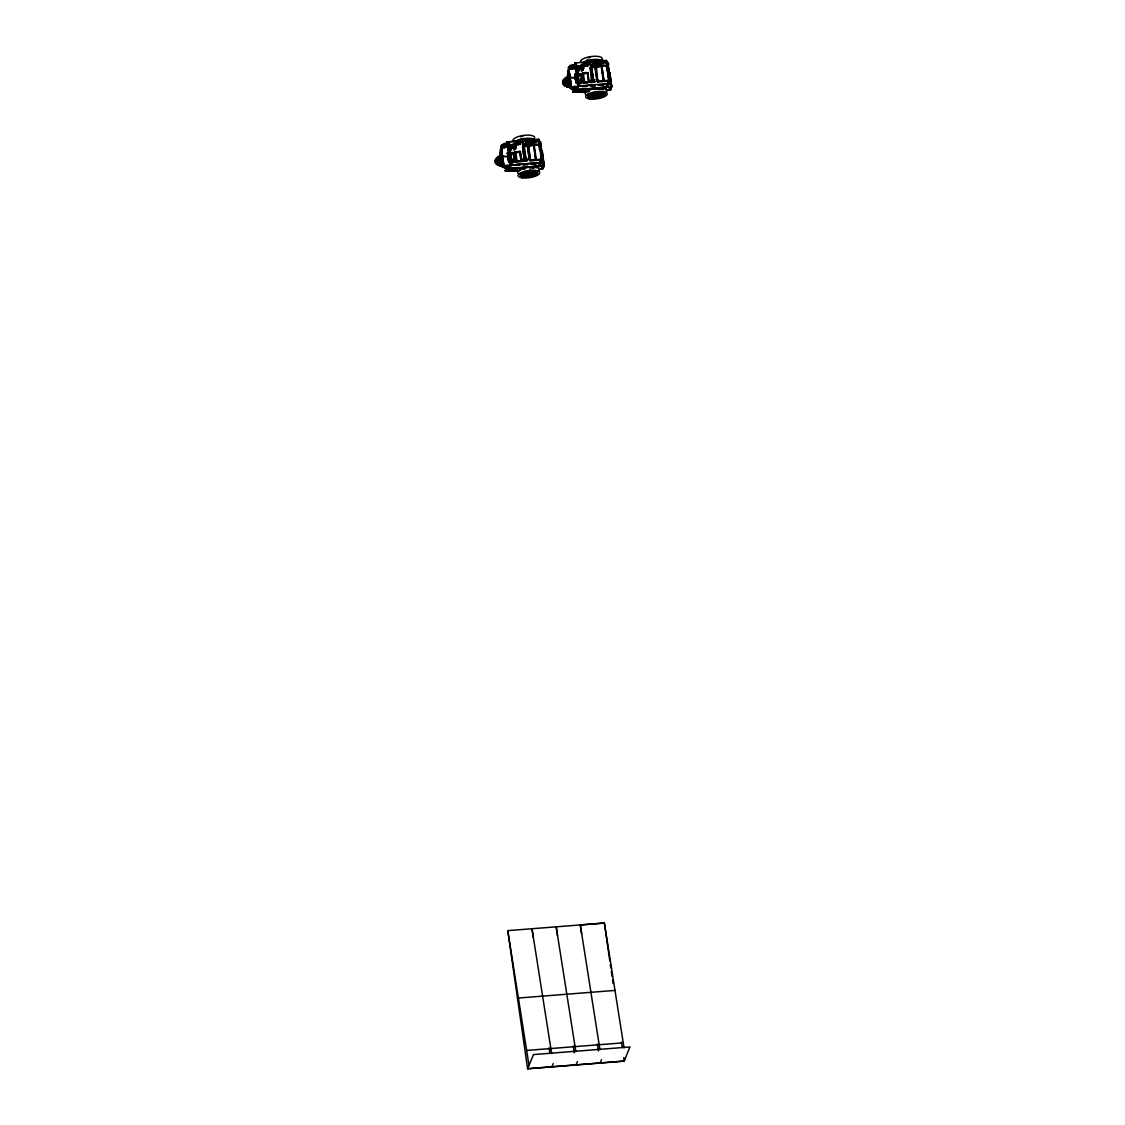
<?xml version="1.0" encoding="UTF-8"?>
<svg xmlns="http://www.w3.org/2000/svg" width="1125" height="1125" viewBox="0 0 1125 1125"><rect width="100%" height="100%" fill="white"/><g stroke="black" fill="none" stroke-linecap="round" stroke-linejoin="round"><path stroke-width="1.5" d="M541.308 148.964C541.069 151.467 539.227 142.003 540.844 144.197M608.358 70.65L608.217 65.264L611.058 84.656M507.544 155.967C508.739 150.75 512.831 161.114 508.05 159.497L507.572 155.911M575.114 76.697C575.859 69.483 573.694 81.872 577.645 79.917C576.647 83.377 573.961 77.47 575.128 76.43M524.461 144.239L525.502 143.677L525.614 146.011L525.867 144.534M593.986 65.489C592.903 67.43 591.666 65.953 596.559 65.475M506.067 168.694L505.8 168.708A3.023 2.798 22.7 0 0 505.28 168.075L504.83 167.723A3.023 2.798 22.7 0 0 504.07 167.372L501.089 146.278A3.023 2.798 22.8 0 0 502.453 144.689L502.383 144.858A3.023 2.798 22.8 0 1 501.061 146.433M606.248 90.788L610.552 89.817L611.606 86.752L573.652 89.93L572.85 92.137L586.35 92.405M510.089 159.131C507.066 160.973 508.036 158.302 510.075 158.808M502.833 164.855L502.833 164.503M507.6 153.323L507.642 154.139L507.558 153.281M508.57 161.016L508.598 160.552M508.373 159.131L509.906 159.694L510.202 161.213M510.469 153.661L510.356 153.816M511.341 160.58L511.509 160.833M518.878 142.355L519.244 143.578M541.702 157.894L541.898 156.53L542.278 157.317M575.283 65.039C570.516 63.422 568.266 69.23 570.052 65.7A3.023 2.798 22.8 0 1 568.716 67.373L569.011 77.245L568.28 71.592M570.347 86.245L569.517 80.62L570.291 86.034M570.417 85.866L569.967 83.869M575.255 75.094C575.002 73.237 574.917 77.203 576.872 74.883L576.52 73.688L575.03 73.814M576.366 83.109L576.07 81.084L577.772 81.141L577.856 82.983L576.366 83.109L576.295 82.167M576.07 81.084L576.141 82.125M579.136 74.433L577.87 74.531M578.981 82.927L580.809 82.786L580.627 81.534L579.08 81.942M580.191 81.703L580.345 81.731M586.448 63.464L586.786 64.814M593.789 65.756C591.258 69.258 596.602 64.448 590.541 66.023L590.78 65.447C588.811 63.872 591.792 59.133 590.906 62.691L590.077 62.747L590.484 61.383M593.438 65.77L594.323 64.688L593.944 65.995C592.566 64.603 592.819 70.327 593.536 65.798M501.075 155.475A4.388 0.788 85.5 0 0 500.681 155.827L500.077 157.275L497.841 157.219L500.203 155.869A4.388 0.788 85.5 0 1 501.469 158.33A4.388 0.788 85.5 0 1 501.384 164.039L500.85 165.952L504.141 167.203A3.023 2.798 22.7 0 1 506.123 169.017L544.05 165.755L542.981 168.708L538.678 169.678M497.784 156.684L500.681 155.827M501.384 164.039L499.022 165.389L500.78 165.502L501.863 164.011A4.388 0.788 85.5 0 0 502.172 161.775L501.314 155.784M503.845 167.597L499.022 165.305M523.083 172.603L523.448 173.855A2.348 0.773 -8.2 0 0 525.262 173.292L532.223 172.744A3.544 1.167 -8.2 0 0 527.442 172.083A3.544 1.167 -8.2 0 0 526.556 174.22A3.544 1.167 -8.2 0 0 532.223 172.744A2.348 0.773 -8.2 0 1 534.038 172.181L534.459 172.125A2.348 0.773 -8.2 0 1 536.33 172.42A2.348 0.773 -8.2 0 1 534.094 173.025L533.672 173.039A2.348 0.773 -8.2 0 1 532.223 172.744M526.416 144.9C524.855 146.292 527.513 144.183 524.264 145.111M534.305 172.153L533.925 173.025M539.142 142.327L538.284 142.312M541.139 168.244L541.969 168.188M567.717 76.528L567.112 77.977L568.716 67.373L571.416 88.72L568.42 87.061L568.955 85.163A4.388 0.788 85.5 0 0 569.039 79.453A4.388 0.788 85.5 0 0 567.773 76.978L565.355 77.794L567 78.455A3.08 1.012 -8.2 0 1 569.587 79.284M565.355 77.878L567.591 77.934L566.227 78.511A3.08 1.012 -8.2 0 0 564.103 80.452M562.88 83.32A4.416 1.448 -8.2 0 1 566.452 80.873L567.591 80.733A4.416 1.448 -8.2 0 1 569.672 80.761L569.742 82.884A4.388 0.788 85.5 0 1 569.433 85.12L566.648 86.963L568.884 87.019L571.416 88.72M566.592 86.513L568.828 86.569L569.433 85.12M592.045 65.348L593.072 64.786C591.947 67.978 595.167 64.673 592.805 66.952M595.195 96.806A2.348 0.773 -8.2 0 1 594.239 96.188L594.337 96.033A2.348 0.773 -8.2 0 1 595.8 95.358A2.348 0.773 -8.2 0 1 596.784 95.836L596.77 95.977A2.348 0.773 -8.2 0 1 595.195 96.806L595.083 95.962A2.348 0.773 -8.2 0 1 594.113 95.33A3.544 1.167 -8.2 0 1 595.013 93.206A3.544 1.167 -8.2 0 1 599.794 93.853A2.348 0.773 -8.2 0 0 601.256 94.162L601.664 94.134A2.348 0.773 -8.2 0 0 603.914 93.53A2.348 0.773 -8.2 0 0 602.044 93.248L601.509 94.148M498.656 157.387L498.98 156.502L499.936 164.616M611.62 87.159L610.552 89.817M526.458 145.589C524.995 144.506 525.67 146.377 526.739 143.578L525.08 145.702L527.245 143.086L525.853 142.481L527.119 143.381L527.569 142.341L526.191 141.736L525.741 142.762M594.084 66.431C591.258 64.744 593.634 67.697 594.084 66.248M577.659 80.381L575.733 80.958M508.373 158.948L507.459 152.691L509.147 152.761L509.231 154.603M507.825 155.123L507.459 152.691M510.075 159.314L508.5 159.961L508.584 161.803L510.272 161.873L510.159 160.537M508.88 153.408L509.147 152.761M508.795 161.986L508.5 159.961M509.92 160.678L509.991 159.848M576.45 74.517L576.52 73.688M576.802 75.713L576.872 74.883M577.491 81.787L577.561 80.972M525.712 144.141C525.023 144.97 526.5 147.262 524.925 145.125M544.036 165.628L505.772 168.75L504.042 167.428L501.089 146.278L499.542 156.867L500.147 155.419M508.655 147.53C499.444 145.42 499.936 155.166 501.047 146.602M593.93 66.867L592.65 65.897M544.05 166.092L542.981 168.708M508.373 159.328L510.089 158.892M501.173 150.441L501.413 156.15L500.611 151.017M502.355 164.981L501.975 162.155L502.298 165.066M541.519 156.122L541.491 153.844M593.03 66.966L593.986 66.516L592.664 66.164M609.384 79.031L609.483 77.639L609.848 78.427M609.089 77.245L609.567 74.897L608.962 76.331M525.445 156.839C523.589 157.542 525.67 154.87 525.192 157.134M524.672 143.733L524.306 145.041L522.97 144.914L522.745 141.061L525.502 140.85L525.614 146.011L526.331 144.577M570.122 65.292L569.953 65.967A3.023 2.798 22.8 0 1 568.645 67.542L568.617 67.711M593.817 65.883L592.552 66.628L593.522 66.277M570.009 65.714L575.353 65.222L569.967 65.925M523.659 139.303L523.673 139.148A2.32 0.759 -8.2 0 0 524.644 139.767A2.32 0.759 -8.2 0 0 525.938 139.261M591.244 60.272L591.23 60.413A2.32 0.759 -8.2 0 0 592.214 60.891M529.467 170.438A2.348 0.773 -8.2 0 0 528.286 171.155L528.272 171.309A2.348 0.773 -8.2 0 0 529.256 171.787A2.348 0.773 -8.2 0 0 530.719 171.113L530.817 170.958A2.348 0.773 -8.2 0 0 530.452 170.466M529.102 173.883L529.073 174.023A2.348 0.773 -8.2 0 1 527.498 174.853A2.348 0.773 -8.2 0 1 526.542 174.22L526.641 174.066A2.348 0.773 -8.2 0 1 527.062 173.77M596.686 91.688A2.348 0.773 -8.2 0 0 595.856 92.278L595.842 92.419A2.348 0.773 -8.2 0 0 596.827 92.897A2.348 0.773 -8.2 0 0 598.289 92.222L598.387 92.067A2.348 0.773 -8.2 0 0 598.233 91.673M596.644 95.133L596.658 95.077A2.348 0.773 -8.2 0 1 595.083 95.962M506.053 169.158L505.28 171.028L518.78 171.295M503.395 166.711L503.409 166.598A2.587 0.844 -8.2 0 0 503.466 166.922M568.673 69.609L568.167 71.564L568.533 70.58A2.587 0.844 -8.2 0 0 568.688 71.002M520.763 142.481C516.248 150.37 516.08 135.295 520.594 142.453M588.291 65.025C583.242 68.386 586.364 61.692 583.692 62.269L583.566 66.122L587.981 65.77L588.291 63.239M526.331 145.547L524.981 144.942M542.095 154.716L540.548 154.294M609.68 75.839L609.188 75.136M503.072 146.405L503.902 145.336M505.462 147.122L505.139 145.547L504.141 145.434M509.048 142.2L508.303 143.902L507.22 142.58M510.173 163.856L511.397 162.9L512.128 164.447M525.234 144.97L528.989 144.366M525.08 145.702C528.342 143.241 524.222 146.714 525.445 144.858M526.402 142.088L527.133 142.481L526.402 142.383M525.136 144.717L526.345 145.758L525.67 144.872M536.695 162.942L537.609 162.872M540.056 161.325L541.392 160.805M542.081 161.677L541.139 162.647L540.056 161.578M541.448 162.759L542.306 162.464L510.314 165.08L542.222 162.394L541.645 162.914M577.744 84.966L578.208 84.164M579.853 85.134L579.15 86.048M580.317 85.669L581.203 86.062L580.317 86.287M580.88 86.47L581.133 85.612M593.016 65.981L593.634 66.445L592.847 65.953M606.487 62.114L606.487 60.469L574.65 62.986L576.352 75.487M605.25 83.827L604.364 84.403M608.864 77.02L608.048 77.077M607.697 82.195L608.189 83.672L609.455 83.236M609.511 83.208L609.384 83.419M509.892 151.973L511.453 162.113L514.167 161.902L513.464 153.802L510.398 154.842M521.367 161.592L520.383 151.383L514.997 151.805L514.645 152.648L515.995 162.014L521.367 161.592L520.256 153.787M566.438 78.68L566.677 78.145A2.152 0.703 -8.2 0 1 568.561 78.525A2.152 0.703 -8.2 0 1 567.759 79.383M577.477 73.097L579.023 83.236L581.737 83.011L581.034 74.925L577.983 75.966L581.034 74.925M582.216 73.772L582.567 72.928C589.739 71.662 588.741 73.898 582.216 73.772L583.566 83.123C590.091 83.264 591.075 81.028 583.917 82.28L583.566 83.123M507.783 144.169L502.566 144.394C500.006 149.498 504.183 140.47 507.727 143.958M500.583 150.356L500.934 149.583A2.587 0.844 -8.2 0 0 501.258 149.963M499.598 157.317L500.203 155.869M508.781 154.364L507.08 141.862L538.917 139.359C540.337 141.736 535.978 142.298 537.23 139.781M507.22 142.833L507.769 142.017M508.795 145.252L508.359 148.247L508.795 145.252L512.072 144.984L511.622 147.994L512.072 144.984M501.258 165.459L501.863 164.011A2.152 0.703 -8.2 0 0 500.161 163.688L499.612 163.758A2.152 0.703 -8.2 0 0 497.784 164.869A2.152 0.703 -8.2 0 0 500.639 164.995M511.706 161.494L510.455 151.931L509.217 151.861L508.697 153.127L507.08 141.862M512.888 144.38L513.534 145.842L515.644 145.294L514.997 143.831L512.888 144.38L512.48 147.923L512.93 144.914L516.263 144.661L515.827 147.656M510.455 151.931L510.103 152.761L512.817 152.55L513.112 154.631L513.464 153.802M504.098 167.189L501.089 146.278M517.022 141.539L517.402 144.169M505.28 171.028L505.983 168.736M512.817 152.55L510.033 153.014M515.981 144.998L516.122 141.145L515.981 144.998L520.72 143.916M516.263 144.661L515.616 146.222L512.283 146.489M509.217 151.861L510.047 162.478L514.167 161.902M511.411 159.398L514.209 158.991M511.453 162.113L511.791 161.297L510.567 161.227M520.341 141.286L517.078 142.256M510.314 164.18L511.327 164.995L511.13 162.886M528.019 144.816L529.397 143.367L529.003 144.745L523.013 145.209L522.464 141.342L523.772 140.498L522.506 141.637L522.9 140.273M523.73 140.203L523.786 141.469M524.827 140.906L524.166 140.175L522.464 141.342M515.995 162.014L514.997 151.805M524.981 140.105L524.616 141.398L526.275 140.302M522.478 146.995L524.461 145.927L525.164 154.575L523.589 154.702L522.478 146.995L524.461 145.927M523.013 145.209L524.25 143.775L523.87 145.069M527.344 140.991C528.159 138.502 525.248 142.58 526.233 140.006M526.655 139.978L526.289 141.272M526.191 141.736L527.569 142.341M527.484 139.908L527.597 144.844M528.933 140.105L527.906 139.88L527.541 141.173L529.355 139.556A2.32 0.759 -8.2 0 0 530.241 138.98M527.625 144.773L527.991 143.48L526.753 144.534M527.555 144.548L527.991 143.48M523.589 154.702L522.872 146.053M528.427 143.438L528.047 144.745L528.961 144.436M530.1 159.919L529.284 159.989L527.428 147.066L527.822 146.123L533.827 145.266L535.725 159.792L541.673 158.991L541.252 160.017L530.241 160.889L528.638 146.053M523.8 156.206L525.572 155.63L525.67 158.048L524.081 158.175L523.8 156.206L525.572 155.63M539.241 144.127L538.959 145.856L539.241 144.127L528.75 144.942L528.202 146.7L528.638 145.673L539.691 144.998M523.125 158.977L523.181 161.452L527.358 160.594L527.077 158.667L523.125 158.977L523.181 161.452M529.636 143.198L529.833 139.866L529.636 143.198L532.167 142.988L532.673 141.792M528.862 145.73L527.428 147.066M524.081 158.175L523.983 155.756M523.87 159.553L526.613 160.031L523.969 160.228M524.981 159.722L524.152 159.792M532.814 142.298L533.236 142.903L532.364 139.669L532.167 142.988M533.236 142.903L533.362 141.173L532.533 142.959M533.587 142.875L533.784 139.556L533.587 142.875L536.119 142.678L536.316 139.359L535.823 140.569M529.284 159.989L527.822 146.123M538.172 139.444L538.791 141.202M530.241 160.889L528.75 144.942M539.212 145.842L539.423 144.745M567.183 78.427L568.252 76.936A4.388 0.788 85.5 0 1 568.659 76.598M567.647 78.398L568.252 76.936M540.816 143.831L539.55 143.93L540.816 143.831L540.534 141.398M528.455 173.011L529.256 171.787M576.436 64.659L574.791 63.942L576.197 64.772M575.93 62.916L576.352 63.309M535.486 163.617C539.184 165.628 522.872 163.631 535.556 163.448M576.38 66.361L575.93 69.356L576.38 66.361L579.642 66.108L579.192 69.103L579.642 66.108M568.955 85.163L568.42 87.061M576.267 74.236L576.802 72.97L578.025 73.055L579.277 82.603M583.214 66.403L581.105 66.952L583.214 66.403L583.059 65.292L580.458 65.489L580.064 69.033L580.5 66.037L583.833 65.77L583.397 68.766L583.833 65.77M568.533 67.402L571.711 88.327A3.023 2.798 22.7 0 1 573.694 90.141L611.62 86.878L609.778 72.239L611.62 85.809M541.688 160.762C542.925 162.675 540.591 159.075 540.056 161.269M543.572 163.195L542.334 163.364L543.6 163.266L540.745 144.169M543.741 163.547L542.405 163.814L543.741 163.547L543.966 165.741L506.081 168.933M543.009 163.589L540.408 144.323M572.85 92.137L573.553 89.845L571.613 88.552L568.477 67.416M578.025 73.055L577.673 73.87L580.388 73.659L577.603 74.138M583.566 66.122L583.692 62.269M584.972 65.292L584.803 62.184M576.802 72.97L577.617 83.602L581.737 83.011M579.023 83.236L579.361 82.406L578.138 82.336M609.792 83.503L577.955 86.006M587.602 63.141L588.038 62.353L587.981 65.77M578.138 84.347L579.459 85.767M579.642 84.417L579.459 84.22M591.3 61.312L590.906 62.691M590.934 62.62L592.594 61.523L591.736 61.284M593.03 61.481C595.055 59.737 590.92 64.336 592.552 61.214M590.048 68.119L592.031 67.036L592.734 75.684L591.159 75.811L590.048 68.119L592.031 67.036M596.981 64.477L595.547 65.63L596.981 64.477L596.573 65.855L590.583 66.319L590.991 64.955L591.82 64.884L591.441 66.192M592.608 62.48L592.987 61.186M592.833 62.536L590.316 62.184M591.877 66.15L592.242 64.856M593.803 61.116L593.438 62.423L595.055 61.017L594.802 62.381M593.311 63.886L594.619 62.789L594.689 64.491L593.311 63.886L594.816 64.195C592.973 68.133 596.377 62.311 595.195 65.897L595.055 61.017M593.761 62.859L595.139 63.464M594.239 61.087L593.817 62.086M594.619 63.788L594.619 62.789M595.477 60.989L595.083 62.353L596.067 62.283C597.938 60.23 593.873 61.327 596.503 61.214M596.573 65.855L596.461 60.905M595.125 65.658L595.561 64.589M591.159 75.811L590.442 67.162M600.384 63.408L600.806 64.027L599.948 60.778L597.417 60.975L597.206 64.308L599.752 64.111L600.244 62.902M591.37 77.316L593.142 76.753L593.241 79.158L591.652 79.284L591.37 77.316L593.142 76.753M596.855 81.098L598.064 80.086L596.855 81.098L594.998 68.189L596.222 67.177M594.998 68.189L596.334 66.066L606.811 65.236L606.53 66.966L606.811 65.236M590.47 80.634L594.647 79.777L594.703 82.252L590.752 82.561L590.47 80.634L594.647 79.777M595.772 67.823L596.208 66.797L606.952 65.658M597.206 64.308L597.417 60.975M595.814 68.119L596.447 66.853M591.652 79.284L591.553 76.88M590.752 82.561L590.695 80.086M592.467 80.156L591.539 81.352L594.084 80.452M599.948 60.778L599.752 64.111M591.539 81.352L591.623 80.213M601.355 60.666L601.158 63.998L603.689 63.802L604.195 62.592L603.886 60.469L601.355 60.666L601.158 63.998M600.806 64.027L600.933 62.297L600.103 64.083M603.394 61.678L603.886 60.469M605.742 60.567L606.487 61.369M602.845 77.752L603.295 80.902L609.244 80.114L608.822 81.141L597.811 81.998L596.334 66.066M606.783 66.952L607.064 65.7M596.264 94.233L596.827 92.897M606.909 70.228L607.922 69.989M603.295 80.902L601.256 66.712M603.07 84.727C606.895 86.808 590.217 84.755 603.141 84.558M607.556 82.87L608.02 81.816M611.002 84.248L609.905 84.487L611.17 84.375L608.105 65.264L607.191 65.489L608.456 65.391M611.241 84.839C608.077 84.952 613.195 83.939 611.536 86.85L573.511 90.056M610.58 84.698L607.978 65.433M517.697 999.689L518.4 998.03L614.995 990.408M553.233 1063.589L551.827 1066.866M577.434 1061.663L576.028 1064.883M601.538 1059.722L600.145 1063.041M624.066 1061.156L629.972 1046.967L533.517 1054.575L527.611 1068.75L624.206 1061.142L625.598 1057.795M534.305 145.547L536.344 159.736M542.236 162.633L538.917 139.359M570.938 88.748L571.641 88.481A2.587 0.844 -8.2 0 0 573.145 88.397M601.875 66.67L604.055 80.522M606.487 60.469L609.511 84.206M520.383 151.383L520.031 152.227L514.645 152.648M567.506 85.809L566.564 77.625L566.227 78.511M587.728 64.013L588.136 63.464M576.928 75.713L577.645 79.833M525.22 144.703C526.922 146.419 525.502 143.17 525.516 145.716M507.938 146.137L506.194 146.278L506.855 144.759M506.039 166.177L507.094 165.347L508.177 166.008M508.191 167.442L508.416 166.12M512.002 164.658L512.269 163.772M573.103 68.062L572.048 68.906M513.183 165.375L513.633 164.602M580.978 69.356L581.527 71.311L583.341 70.059M578.025 84.333L578.138 85.88M604.603 61.284L605.475 60.553M606.361 62.325L606.558 61.186M501.947 159.511L502.706 165.291M568.533 73.013L568.462 75.459M569.011 77.245L569.658 80.578M525.6 144.562L525.825 146.025M497.841 157.134L500.02 156.825M500.583 158.091A2.152 0.703 -8.2 0 0 499.219 157.106L498.755 156.952M565.411 78.244L567.773 76.978M499.078 165.769L501.441 164.503M566.663 86.878L569.025 85.612M526.514 145.209C523.336 144.619 527.344 146.728 525.459 144.548M529.031 173.25L525.305 173.616L525.136 172.448M592.706 93.558L592.875 94.739L599.794 93.853A2.348 0.773 -8.2 0 1 601.608 93.291L601.875 93.262M503.564 167.372L500.737 146.348M574.917 63.422L575.663 62.902M572.948 68.33L571.205 68.456M575.381 67.458L573.764 67.388L574.425 65.869M573.778 87.033L574.664 86.456M575.831 88.397L574.931 88.973M511.425 148.725C513.028 145.87 507.67 147.867 510.961 148.894C513.548 151.284 506.152 150.314 510.075 148.134M513.647 148.022L513.956 150.188L515.77 148.95M525.445 144.633L525.586 145.547M506.208 165.923L507.67 165.614M510.637 163.055L510.244 164.362M609.075 76.992L608.133 75.403M540.928 153.366L540.689 151.692M540.914 156.164L541.505 154.702M605.798 63.464L606.516 63.563M581.105 66.952L581.4 65.138M580.809 65.461L583.059 65.292M582.511 66.178L580.964 66.586L582.863 66.431L582.356 65.067L582.863 66.431M514.702 145.645L513.394 145.463L513.239 144.352L515.138 144.197M514.547 144.534L515.489 144.169M575.409 62.958L574.72 64.125M571.12 66.755L572.105 66.403M581.217 69.131L582.202 68.934M608.541 79.312L609.764 79.959L609.23 81.211M607.008 84.67C604.603 86.456 609.862 87.3 608.034 84.839M609.581 84.037L609.342 84.052M503.55 145.645L504.534 145.28M508.556 143.845L509.245 142.678M508.022 167.484L506.728 167.752L506.025 166.303M540.633 158.386L541.645 158.302M541.659 160.088L542.264 159.103L541.448 158.161M536.766 162.773L537.103 163.477L537.623 162.605M539.438 163.561C537.131 165.052 541.828 166.43 540.647 163.912M577.055 65.672L576.436 66.052L577.477 66.178M578.686 66.966L577.28 67.261M509.119 144.619L509.934 144.45M509.625 145.547C507.431 146.63 513.281 145.702 510.553 145.392M601.298 91.884L601.087 91.955A2.348 0.773 -8.2 0 1 599.02 92.222L599.189 93.403M577.716 66.15L577.983 65.531M577.055 66.614L578.489 66.431M578.053 66.164L578.194 65.545M577.406 66.586L576.577 66.923L577.392 67.162M578.095 67.078L578.925 66.741L578.123 66.502M510.145 145.041L511.214 144.647L510.412 144.408M510.525 145.969L509.752 145.406M607.612 90.014L610.481 89.367M540.042 168.905L542.911 168.258M541.603 168.427L541.519 168.3M577.645 69.244C573.961 70.65 580.317 73.434 578.869 69.778M606.923 68.85L608.33 69.933L606.923 70.636M608.02 74.644L608.892 73.856L608.259 72.802M578.362 84.234L579.375 84.403M504.858 147.558L504.155 147.769M539.353 147.727L540.759 148.823L539.353 149.527M510.792 163.111L511.805 163.294M507.741 167.625L506.025 166.613M541.139 162.647L542.081 161.423M566.789 78.23L566.227 78.286A2.152 0.703 -8.2 0 0 564.356 79.327M595.856 92.334L598.359 92.137M520.383 170.423L513.956 170.803L518.878 170.536M528.286 171.211L530.775 171.014M523.181 173.883L523.013 173.897A2.348 0.773 -8.2 0 1 521.142 173.616A2.348 0.773 -8.2 0 1 523.392 172.997A2.348 0.773 -8.2 0 0 523.744 172.927A2.348 0.773 -8.2 0 1 525.262 173.292M581.569 933.637L580.317 924.961L604.378 923.034L624.038 1047.825M624.192 1061.03L527.611 1068.75L507.783 930.642L604.378 923.034L609.834 960.975M590.527 61.678L591.342 61.622M594.281 61.383L595.097 61.327M584.719 62.62L587.911 62.395M592.566 62.184L590.034 62.452L590.583 66.319M594.605 62.086L596.025 61.973M592.945 62.255L596.095 62.213M583.186 63.492L586.125 63.253M597.712 63.098L600.652 62.958M601.664 62.789L604.195 62.592M584.072 64.898L585.169 64.814M590.78 65.447L594.323 64.688M594.788 64.955L595.617 64.898M597.023 64.786L595.997 64.561M595.266 65.644L594.337 66.023M575.719 67.922L578.995 67.669M579.853 67.598L583.186 67.331M568.828 69.216L576.225 68.639M595.941 67.008L599.428 66.741M582.427 73.28L587.798 72.844M575.241 73.997L576.717 73.87M574.959 74.644L576.745 74.883M579.178 74.756L578.039 74.559M575.241 75.839L577.013 75.698M575.395 76.247L577.069 75.909M577.097 76.05L575.381 75.98M591.553 74.869L593.128 74.742M577.645 79.917L575.972 80.058M591.834 78.834L593.423 78.708M577.659 80.17L575.719 80.93M581.78 80.1L578.714 81.141L581.428 80.93M576.281 81.267L577.772 81.141M576.281 81.942L577.772 81.942M579.066 81.731L580.331 81.619M591.722 80.902L592.566 80.831M576.422 82.28L577.913 82.153M578.953 82.125L580.205 81.928M598.247 80.972L603.436 80.564M576.155 82.927L577.856 82.983M590.977 82.027L594.928 81.717M569.77 85.866L570.825 86.105L568.533 70.58M571.359 86.822L591.3 85.247M597.966 88.903L606.22 88.256L606.431 89.761M592.833 94.402A2.348 0.773 -8.2 0 0 591.37 94.092L590.962 94.12A2.348 0.773 -8.2 0 0 588.712 94.725A2.348 0.773 -8.2 0 0 590.583 95.006L591.019 94.964A2.348 0.773 -8.2 0 0 592.833 94.402L596.011 94.148M507.009 142.045L538.847 139.542M524.531 141.173L528.441 140.864L529.003 144.745M528.483 141.173L527.513 141.244L527.906 139.88M530.142 141.989L533.081 141.848M534.094 141.68L536.625 141.483M502.397 144.816L507.727 144.394M516.502 143.775L517.598 143.691M523.209 144.338L526.739 143.578M527.217 143.845L528.033 143.775M528.469 143.747L529.397 143.367M526.725 144.619L527.695 144.534M508.148 146.812L511.411 146.545M507.389 153.52L509.147 153.436L507.811 153.886M510.455 153.338L511.72 153.239M523.983 153.745L525.558 153.619M524.264 157.725L525.853 157.598M508.711 160.144L510.188 160.031M511.144 160.031L513.858 159.82M511.228 160.566L513.056 160.411L513.225 161.677L511.411 161.817M529.678 159.033L530.494 158.977M508.627 160.552L510.188 160.706M511.495 160.608L512.775 160.734M508.852 161.156L510.216 161.044M511.369 160.903L512.634 160.805M530.663 159.863L535.866 159.455M508.584 161.803L510.272 161.873M516.347 161.17L521.719 160.748M523.392 160.917L527.358 160.594M502.341 164.419L503.227 165.234L502.2 164.756M503.789 165.698L523.73 164.137M532.041 167.653L538.636 167.133L538.861 168.652M526.641 1050.441L623.25 1042.833M529.298 141.005L529.031 141.019A2.32 0.759 -8.2 0 1 528.286 140.977M523.8 172.983L522.9 173.053A2.348 0.773 -8.2 0 1 521.438 172.969M572.794 91.688L586.28 91.955M505.223 170.578L518.709 170.831M594.408 63.759L594.014 63.113L594.703 63.492M571.711 66.544L572.639 66.825M608.428 81.83L609.511 82.463M608.78 83.587L607.627 82.702M578.967 85.936L577.898 85.289M577.73 86.977C574.27 87.82 579.938 90.295 578.222 87.188M538.186 141.37L537.103 140.723M508.022 141.961L509.175 142.847M508.373 143.719L507.291 143.072M504.548 147.628L503.395 147.122M541.209 162.464L540.127 161.831M511.397 164.812L510.455 164.405M510.159 165.867C506.559 167.034 512.859 168.877 510.412 165.938M509.667 145.069L509.47 145.055M525.628 144.956L526.458 145.069M600.441 93.938L600.553 93.966A2.348 0.773 -8.2 0 1 600.778 94.753L600.891 95.597A2.348 0.773 -8.2 0 1 598.627 95.583L598.402 95.498A2.348 0.773 -8.2 0 1 598.416 94.795A2.348 0.773 -8.2 0 1 600.398 94.739L600.68 94.809A2.348 0.773 -8.2 0 1 600.891 95.597M533.109 173.7L532.828 173.63A2.348 0.773 -8.2 0 0 530.845 173.686L530.705 173.531A2.348 0.773 -8.2 0 1 530.719 172.842A2.348 0.773 -8.2 0 1 532.702 172.786L532.983 172.856A2.348 0.773 -8.2 0 1 533.208 173.644A2.348 0.773 -8.2 0 1 533.32 174.488A2.348 0.773 -8.2 0 1 531.056 174.473L530.831 174.375A2.348 0.773 -8.2 0 1 530.845 173.686A2.348 0.773 -8.2 0 0 533.208 173.644L533.32 174.488M605.489 62.466L604.603 61.341M574.917 86.639L575.747 87.131M574.678 88.791L573.848 88.298M591.581 92.812A2.348 0.773 -8.2 0 0 591.947 93.445L592.228 93.516A2.348 0.773 -8.2 0 0 594.211 93.459A2.348 0.773 -8.2 0 0 594.225 92.756L594 92.672A2.348 0.773 -8.2 0 0 593.367 92.559M592.552 66.052L594.028 66.698M605.236 62.395L604.603 61.594M538.355 139.711L542.152 162.562M515.644 145.294L513.056 145.491L513.745 145.716M571.134 68.625L570.712 67.655M508.022 165.614L508.43 166.894M592.805 65.756L593.775 67.008M609.3 79.073L609.384 78.469M572.934 66.881L573.117 67.627M570.895 68.4L570.712 67.345M575.916 87.398L574.987 86.47L573.525 87.891M573.68 88.031L574.608 88.959L576.07 87.539M539.438 149.062L540.352 148.88M505.364 145.772L505.547 146.827M608.105 62.48L608.456 64.772C605.039 65.152 610.495 65.236 608.091 62.916M575.691 80.719L575.114 77.077M501.989 159.553L502.017 159.623A4.416 1.448 -8.2 0 0 500.02 159.623L498.867 159.764A4.416 1.448 -8.2 0 0 495.309 162.211M502.045 159.708L502.748 164.658M580.331 925.031L599.962 1049.752M575.859 1051.678L556.214 926.888L557.452 935.508M551.658 1053.619L532.013 928.814L533.25 937.434M507.783 930.642L529.003 1065.403M607.008 68.527L607.683 73.252M608.133 76.402L608.822 81.141M602.325 69.82L602.789 72.97M603.464 77.695L603.914 80.859M601.706 69.862L602.156 73.027M605.025 94.598A8.719 2.855 -8.2 0 0 593.283 92.995A8.719 2.855 -8.2 0 0 591.117 98.227A8.719 2.855 -8.2 0 0 605.025 94.598L604.73 92.616A8.719 2.855 -8.2 0 1 604.125 93.417M594.914 62.1L595.308 65.573M597.67 81.042L597.811 81.998M595.392 67.233L597.248 80.156M598.458 95.133L598.289 93.952A2.348 0.773 -8.2 0 0 598.289 94.655L598.5 94.739A2.348 0.773 -8.2 0 0 600.778 94.753M593.072 61.959L593.536 65.236M592.298 72.605L592.734 75.684M592.959 77.203L593.241 79.158M595.055 97.144L595.223 98.283M594.084 92.602L594.267 93.783M592.467 95.217A2.348 0.773 -8.2 0 1 590.034 95.597L590.147 96.441A2.348 0.773 -8.2 0 1 591.061 95.569L591.427 95.456A2.348 0.773 -8.2 0 1 593.494 95.189L593.536 95.527M587.039 59.794L587.166 60.652A2.32 0.759 -8.2 0 0 587.362 61.425L587.658 61.495A2.32 0.759 -8.2 0 0 589.627 61.439A2.32 0.759 -8.2 0 0 589.641 60.75L589.416 60.652A2.32 0.759 -8.2 0 0 587.166 60.652M587.953 72.506L589.148 82.209L583.777 82.631L582.567 72.928M587.827 74.911L588.712 81.141M587.222 72.562L588.572 81.914M587.939 95.948L587.77 94.795A8.719 2.855 -8.2 0 1 588.375 93.994M582.567 64.941L582.736 66.066M583.298 72.872L584.648 82.223M582.117 65.644L582.398 66.853M581.273 65.053L581.569 66.263M580.388 73.659L580.683 75.741M580.95 78.595L581.625 83.278M579.544 74.025L579.727 75.291M576.816 78.736L577.884 86.189M567.028 86.625L566.972 86.161A3.08 1.012 -8.2 0 1 564.286 85.373A3.08 1.012 -8.2 0 1 566.986 84.023L567.788 83.925A3.08 1.012 -8.2 0 1 569.798 84.066M540.534 144.155L543.431 163.139M539.438 147.417L539.888 150.567M540.562 155.292L541.252 160.017M533.911 147.178L535.725 159.792M537.455 173.489A8.719 2.855 -8.2 0 0 525.712 171.886A8.719 2.855 -8.2 0 0 523.547 177.103A8.719 2.855 -8.2 0 0 537.455 173.489L537.159 171.492A8.719 2.855 -8.2 0 1 535.402 173.095M527.47 140.948L527.808 144.253M528.947 151.847L529.411 155.081M531.562 171.956A2.348 0.773 -8.2 0 0 533.63 171.689L533.995 171.562A2.348 0.773 -8.2 0 0 534.895 170.691A2.348 0.773 -8.2 0 0 532.462 171.084L532.153 171.211A2.348 0.773 -8.2 0 0 531.562 171.956L531.605 172.28M530.719 172.842L530.887 174.023M530.002 170.002L530.156 171.141M528.103 173.391L528.272 174.572M524.728 151.495L525.164 154.575M525.375 156.08L525.67 158.048M527.498 174.853L527.625 175.697A2.348 0.773 -8.2 0 0 529.2 174.867L529.214 174.727A2.348 0.773 -8.2 0 0 528.23 174.234A2.348 0.773 -8.2 0 0 526.767 174.909L526.697 175.008A2.348 0.773 -8.2 0 0 527.625 175.697M527.484 176.034L527.653 177.173M526.683 172.673L526.655 171.647A2.348 0.773 -8.2 0 1 526.641 172.336A2.348 0.773 -8.2 0 1 524.658 172.392L524.377 172.322A2.348 0.773 -8.2 0 1 524.166 171.548M525.923 174.08A2.348 0.773 -8.2 0 1 525.333 174.811L525.009 174.952A2.348 0.773 -8.2 0 1 522.577 175.331A2.348 0.773 -8.2 0 1 523.491 174.459L523.856 174.333A2.348 0.773 -8.2 0 1 525.923 174.08L525.966 174.403M520.411 144.647L520.72 142.13M519.652 151.439L521.002 160.805M514.997 143.831L515.292 145.322M514.786 143.944L514.941 145.069M514.673 144.619L514.828 145.744M515.728 151.748L517.064 161.114M513.703 143.93L513.998 145.139M513.605 159.047L514.055 162.169M511.973 152.916L512.156 154.167M510.37 152.128L510.666 154.209M509.372 157.809L510.384 164.897M509.245 157.613L510.314 165.08M610.327 964.434L610.819 967.88M611.325 971.325L612.056 976.5M612.562 979.959L613.055 983.405M621.478 1042.073L622.209 1047.234M623.7 1057.584L624.206 1061.142M597.403 1043.986L598.402 1050.891M573.3 1045.912L574.298 1052.803M549.098 1047.839L549.844 1053.014M584.016 64.181C583.073 60.961 583.763 67.219 583.833 64.027M500.133 164.855A3.08 1.012 -8.2 0 1 496.73 164.391A3.08 1.012 -8.2 0 1 499.416 162.914L500.217 162.816A3.08 1.012 -8.2 0 1 502.228 162.956M498.164 164.447A3.811 1.252 -8.2 0 1 495.928 163.392A3.811 1.252 -8.2 0 1 499.219 161.902L500.203 161.789A3.811 1.252 -8.2 0 1 502.003 161.817M496.898 163.603A4.261 1.392 -8.2 0 1 495.464 162.295A4.261 1.392 -8.2 0 1 499.036 160.819L500.147 160.692A4.261 1.392 -8.2 0 1 502.144 160.72M495.309 161.156A4.261 1.392 -8.2 0 1 498.741 158.794L499.852 158.653A4.261 1.392 -8.2 0 1 502.622 158.85M496.069 160.327A3.811 1.252 -8.2 0 1 498.67 157.992L499.655 157.88A3.811 1.252 -8.2 0 1 502.13 158.048M496.533 159.342A3.08 1.012 -8.2 0 1 498.628 157.444L499.43 157.345A3.08 1.012 -8.2 0 1 502.017 158.175M496.786 158.02A2.152 0.703 -8.2 0 1 498.656 157.177M501.187 149.498A2.587 0.844 -8.2 0 1 500.892 148.992M505.575 167.287A2.587 0.844 -8.2 0 1 503.719 167.091M537.314 171.591A8.719 2.855 -8.2 0 1 529.734 175.753A8.719 2.855 -8.2 0 1 520.158 174.445M520.2 173.686A8.719 2.855 -8.2 0 1 520.805 172.884M529.622 174.909A8.719 2.855 -8.2 0 1 527.358 175.177M525.192 175.247A8.719 2.855 -8.2 0 1 521.691 174.769M534.459 170.438A2.348 0.773 -8.2 0 1 533.869 170.719L533.503 170.845A2.348 0.773 -8.2 0 1 531.436 171.113M531.577 170.662A2.348 0.773 -8.2 0 1 532.027 170.367M518.4 173.644A10.912 3.572 -8.2 0 1 528.623 167.386A10.912 3.572 -8.2 0 1 538.369 171.183M513.802 141.609A10.912 3.572 -8.1 0 1 523.997 135.366A10.912 3.572 -8.1 0 1 533.784 139.162M514.364 141.975A10.912 3.572 -8.1 0 1 525.853 138.361A10.912 3.572 -8.1 0 1 535.036 140.344M520.664 136.73A8.719 2.855 -8.2 0 1 522.844 136.266M517.528 141.216A8.719 2.855 -8.2 0 1 532.322 140.048M523.294 169.369A8.719 2.855 -8.2 0 1 525.262 168.75M529.706 168.005A8.719 2.855 -8.2 0 1 533.812 168.075M520.439 139.43A2.32 0.759 -8.2 0 1 521.845 139.542L522.07 139.627A2.32 0.759 -8.2 0 1 522.056 140.316A2.32 0.759 -8.2 0 1 520.425 140.428M528.989 139.683A2.32 0.759 -8.2 0 1 528.173 139.866M528.188 140.442A2.32 0.759 -8.2 0 1 529.383 140.161L529.819 140.105A2.32 0.759 -8.2 0 1 530.62 140.105M530.283 140.878A2.32 0.759 -8.2 0 1 529.439 141.005M525.473 173.827A2.348 0.773 -8.2 0 1 525.206 173.967L524.897 174.108A2.348 0.773 -8.2 0 1 522.464 174.488M522.591 174.052A2.348 0.773 -8.2 0 1 523.041 173.742M524.728 172.252A2.348 0.773 -8.2 0 1 524.967 172.336M526.092 171.562A2.348 0.773 -8.2 0 1 524.883 171.591M568.209 86.119A2.152 0.703 -8.2 0 1 565.355 85.992A2.152 0.703 -8.2 0 1 567.183 84.867L567.731 84.797A2.152 0.703 -8.2 0 1 569.545 85.191M566.691 85.528A3.811 1.252 -8.2 0 1 563.456 84.684A3.811 1.252 -8.2 0 1 566.803 83.025L567.788 82.898A3.811 1.252 -8.2 0 1 569.573 82.927M564.483 84.727A4.261 1.392 -8.2 0 1 563.034 83.419A4.261 1.392 -8.2 0 1 566.606 81.942L567.717 81.802A4.261 1.392 -8.2 0 1 569.728 81.844M562.88 82.266A4.261 1.392 -8.2 0 1 566.311 79.903L567.422 79.763A4.261 1.392 -8.2 0 1 569.433 79.805M564.328 81.591A3.811 1.252 -8.2 0 1 563.048 80.423A3.811 1.252 -8.2 0 1 566.241 79.102L567.225 78.989A3.811 1.252 -8.2 0 1 569.7 79.172M568.758 70.608A2.587 0.844 -8.2 0 1 568.462 70.116M603.239 91.519A8.719 2.855 -8.2 0 1 599.498 96.398A8.719 2.855 -8.2 0 1 587.728 95.555M601.355 94.936A8.719 2.855 -8.2 0 1 599.372 95.555M594.942 96.3A8.719 2.855 -8.2 0 1 590.836 96.23M599.02 91.941A2.348 0.773 -8.2 0 1 599.344 91.631M594.394 95.034A2.348 0.773 -8.2 0 0 594.211 95.189L594.113 95.33A3.544 1.167 -8.2 0 0 599.794 93.853M587.348 95.4A10.912 3.572 -8.2 0 1 585.97 94.753M585.281 93.923A10.912 3.572 -8.2 0 1 596.208 88.509A10.912 3.572 -8.2 0 1 606.727 91.294M581.372 62.733A10.912 3.572 -8.1 0 1 591.567 56.489A10.912 3.572 -8.1 0 1 601.355 60.272M583.383 62.1A10.912 3.572 -8.1 0 1 594.816 59.4A10.912 3.572 -8.1 0 1 602.606 61.467M588.234 57.839A8.719 2.855 -8.2 0 1 590.428 57.375M585.098 62.325A8.719 2.855 -8.2 0 1 599.906 61.158M588.094 92.011A8.719 2.855 -8.2 0 1 589.247 91.209M595.027 89.395A8.719 2.855 -8.2 0 1 602.958 89.522M593.494 95.189A2.348 0.773 -8.2 0 1 592.903 95.92L592.58 96.061A2.348 0.773 -8.2 0 1 590.147 96.441M590.048 95.316A2.348 0.773 -8.2 0 1 590.358 95.006M592.298 93.361A2.348 0.773 -8.2 0 1 592.538 93.445M500.442 152.114L500.836 154.856L500.456 151.973M515.897 142.369L516.178 144L515.897 142.369M506.939 169.973L513.9 169.383L506.981 169.931M510.455 170.367L517.416 169.777L510.553 170.283M541.758 167.231L542.7 167.119L541.786 167.189M574.509 91.097L581.484 90.506L574.509 91.097M578.025 91.491L584.986 90.9L578.025 91.491M581.527 91.884L588.502 91.294L581.527 91.884M608.752 89.733L609.694 89.62L608.78 89.691M609.328 88.355L610.27 88.228L609.328 88.355M591.961 77.639C593.508 77.962 592.636 76.95 591.961 77.639M593.606 66.994L593.606 66.994M503.423 156.445L506.545 156.544L503.423 156.445M509.611 147.431C510.581 152.466 513.984 144.731 509.611 147.431M513.816 147.108C514.786 152.142 518.189 144.408 513.816 147.108M514.181 147.262C514.856 150.82 517.275 145.35 514.181 147.262M514.617 165.333L519.652 165.277L514.617 165.333M522.844 164.686L527.878 164.517L522.844 164.686M570.994 77.555L574.13 77.653L570.994 77.555M577.181 68.555C578.152 73.589 581.555 65.855 577.181 68.555M577.505 68.695C578.222 72.38 580.711 66.712 577.505 68.695M581.386 68.217C582.356 73.252 585.759 65.517 581.386 68.217M581.752 68.372C582.441 71.944 584.845 66.459 581.752 68.372M582.188 86.442L587.222 86.4L582.188 86.442M590.414 85.795L595.448 85.739L590.47 85.697M542.208 151.116L544.036 164.686L542.208 151.116M600.047 92.194L599.723 92.334A2.348 0.773 -8.2 0 0 599.133 93.066A2.348 0.773 -8.2 0 0 601.2 92.798L601.566 92.686A2.348 0.773 -8.2 0 0 602.466 91.814A2.348 0.773 -8.2 0 0 600.047 92.194M520.228 151.734L514.856 152.156L516.192 161.522L521.578 161.086L520.228 151.734M509.512 154.856L507.797 154.969L509.527 154.941M522.183 177.848A10.912 3.572 -8.2 0 0 539.592 173.32A10.912 3.572 -8.2 0 0 524.925 171.309A10.912 3.572 -8.2 0 0 522.183 177.848M526.598 174.544A3.544 1.167 -8.2 0 0 532.266 173.067A3.544 1.167 -8.2 0 0 527.484 172.42A3.544 1.167 -8.2 0 0 526.598 174.544M589.753 98.958A10.912 3.572 -8.2 0 0 607.177 94.43A10.912 3.572 -8.2 0 0 592.509 92.433A10.912 3.572 -8.2 0 0 589.753 98.958M594.183 95.653A3.544 1.167 -8.2 0 0 599.836 94.191A3.544 1.167 -8.2 0 0 595.069 93.53A3.544 1.167 -8.2 0 0 594.183 95.653"/></g></svg>
